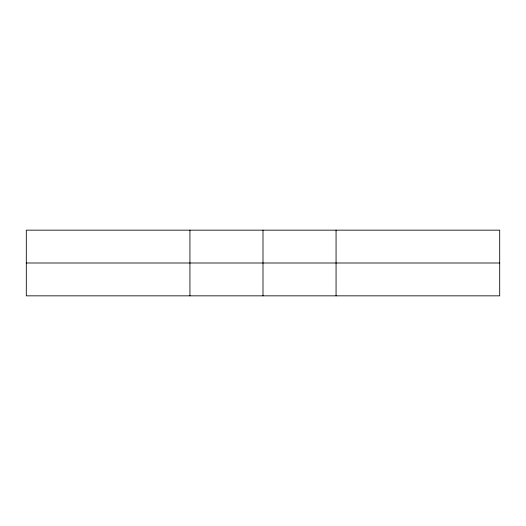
<?xml version="1.0" encoding="UTF-8"?>
<svg xmlns="http://www.w3.org/2000/svg" width="526" height="526" viewBox="0 0 526 526"><rect width="100%" height="100%" fill="white"/><g stroke="black" fill="none" stroke-linecap="round" stroke-linejoin="round"><path stroke-width="0.79" d="M336.061 295.842L336.061 230.158M499.7 263L499.7 295.842L26.3 295.842L26.3 230.158L499.7 230.158L499.7 263L26.3 263M263 230.158L263 295.842M189.939 230.158L189.939 295.842"/></g></svg>
